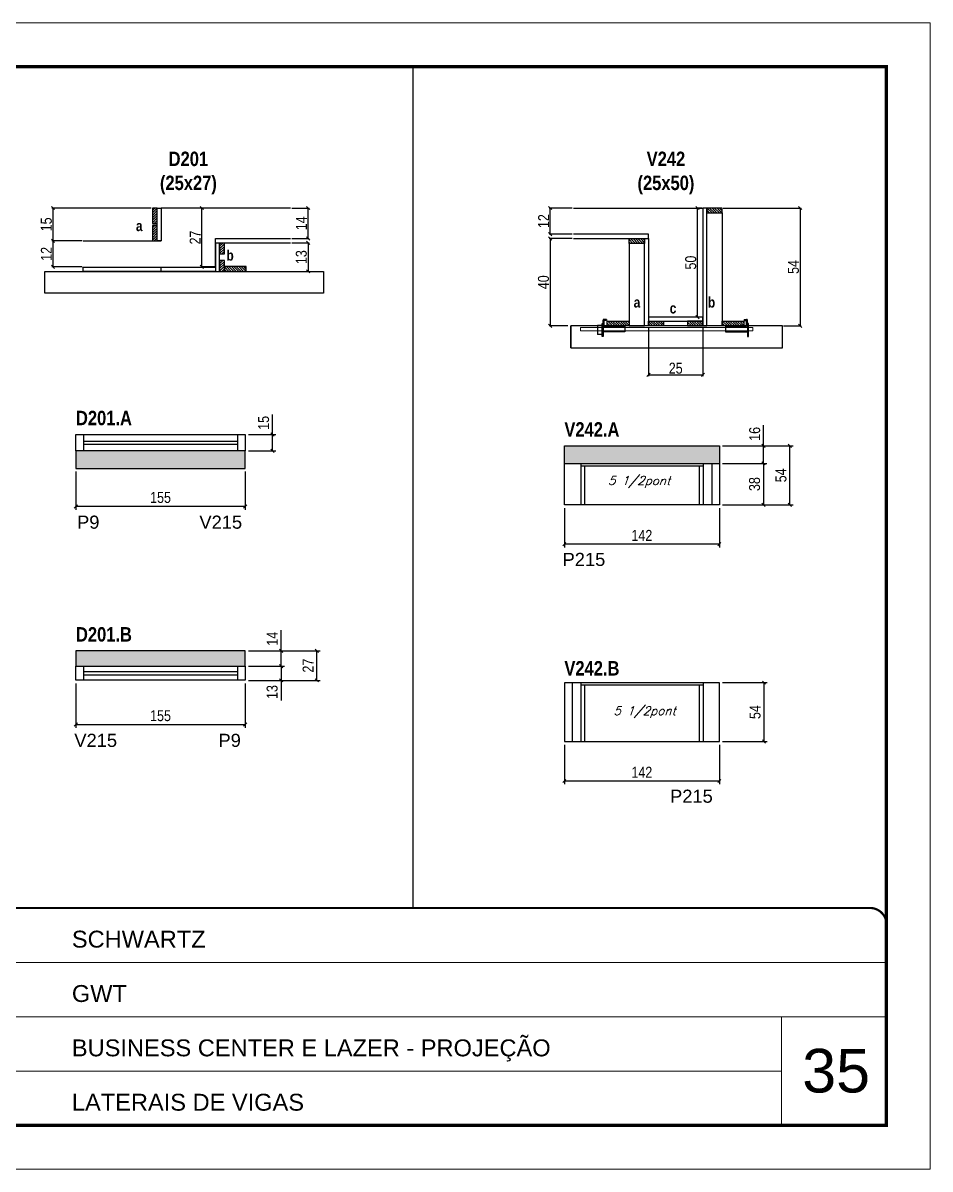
# Model space of a CAD drawing. Extents: x 2603 to 22413, y 1253 to 30260.
# Drawn here: x 6427 to 7258, y 19631 to 20681 of the extents above; entities that cross this region are included whole.
import ezdxf

# ---------------------------------------------------------------- set-up
doc = ezdxf.new("R2010")
doc.units = 0
doc.linetypes.add('CONTINUO', pattern=[0])
doc.linetypes.add('DASHED', pattern=[0.75, 0.5, -0.25])
for name, color, linetype in [('5', 5, 'Continuous'), ('barrote', 251, 'Continuous'), ('COTA', 241, 'Continuous'), ('detalhes', 4, 'Continuous'), ('NOMENCLATURA', 7, 'Continuous'), ('Painéis', 200, 'Continuous'), ('presilha', 1, 'Continuous'), ('SARR_2.2x10', 60, 'Continuous'), ('SARR_2.2x7', 40, 'Continuous'), ('SARR_3.5x7', 81, 'Continuous'), ('SARR_EDITAR', 141, 'Continuous'), ('texto', 7, 'Continuous')]:
    doc.layers.add(name, color=color, linetype=linetype)
for name, color, linetype, lineweight in [('CARIMBO', 255, 'Continuous', 9), ('CONCRETO', 251, 'Continuous', 25), ('Folhas', 255, 'Continuous', 9), ('SARRAFO DE PRESSAO', 251, 'DASHED', 9), ('SCO-___-LAJ', 2, 'Continuous', 0)]:
    doc.layers.add(name, color=color, linetype=linetype, lineweight=lineweight)
doc.styles.add('ARIAL', font='arial.ttf')
doc.styles.add('COTA TECNICA', font='techl___.ttf', dxfattribs={"height": 10})
doc.styles.add('COTA TECNICA 2X', font='techl___.ttf', dxfattribs={"height": 10})
doc.styles.add('Romans', font='romans.shx')
doc.styles.get("Standard").update_dxf_attribs({"font": 'arial.ttf'})
doc.styles.add('TECNICA', font='techb___.ttf', dxfattribs={"height": 10})
doc.dimstyles.new('PAINEL', dxfattribs={"dimtxt": 10, "dimasz": 3, "dimexe": 3, "dimexo": 3, "dimgap": 3, "dimtad": 1, "dimdec": 1, "dimzin": 12, "dimdsep": 46, "dimtxsty": 'COTA TECNICA', "dimblk1": 'OBLIQUE', "dimblk2": 'OBLIQUE', "dimsah": 1, "dimcen": 0.9, "dimclrd": 4, "dimclre": 4, "dimclrt": 240, "dimadec": 1, "dimazin": 3, "dimtfac": 1, "dimtdec": 1, "dimtmove": 0, "dimatfit": 3, "dimfxl": 1, "dimtolj": 1, "dimtzin": 12, "dimarcsym": 0})
doc.dimstyles.new('SECAO', dxfattribs={"dimscale": 0.333333, "dimtxt": 5, "dimasz": 9, "dimexe": 3, "dimexo": 3, "dimgap": 3, "dimtad": 1, "dimdec": 1, "dimlfac": 0.5, "dimzin": 12, "dimdsep": 46, "dimtxsty": 'COTA TECNICA 2X', "dimblk1": 'OBLIQUE', "dimblk2": 'OBLIQUE', "dimsah": 1, "dimcen": 0.9, "dimclrd": 4, "dimclre": 4, "dimclrt": 240, "dimadec": 1, "dimazin": 3, "dimtfac": 1, "dimtdec": 1, "dimtmove": 0, "dimatfit": 3, "dimfxl": 1, "dimtolj": 1, "dimtzin": 12, "dimarcsym": 0})

# ---------------------------------------------------------------- blocks, each defined once
blk = doc.blocks.new('9999999999')
at = {"color": 30, "linetype": 'CONTINUO'}
for p, q in [((98564.6, 34379.6), (99584, 34379.6)), ((98564.6, 34329.8), (99488, 34329.8)), ((99584, 34329.8), (99488, 34329.8)), ((99488, 34329.8), (99488, 34230.2)), ((98564.6, 34280), (99488, 34280))]:
    blk.add_line(p, q, dxfattribs=at)
at = {"color": 30, "linetype": 'CONTINUO', "const_width": 2}
blk.add_lwpolyline([(99584, 34230.2), (99584, 34414.4, 0.414214), (99569, 34429.4), (98229, 34429.4, 0.414214), (98214, 34414.4), (98214, 34245.2, 0.414214), (98229, 34230.2), (99584, 34230.2)], format="xyb", dxfattribs=at)
at = {"layer": 'Folhas'}
blk.add_lwpolyline([(98139, 34190.2), (99624, 34190.2), (99624, 35240.2), (98139, 35240.2)], close=True, dxfattribs=at)
at = {"layer": 'Folhas', "color": 30, "const_width": 3}
blk.add_lwpolyline([(98214, 34230.2), (99584, 34230.2), (99584, 35200.2), (98214, 35200.2)], close=True, dxfattribs=at)
at = {"color": 7, "linetype": 'Continuous', "ltscale": 5, "style": 'ARIAL'}
for s, height, p in [('SCHWARTZ', 15.48, (98837.7, 34393.1)), ('GWT', 15.48, (98837.7, 34343.3)), ('BUSINESS CENTER E LAZER - PROJEÇÃO', 15.483, (98837.7, 34293.5)), ('LATERAIS DE VIGAS', 15.483, (98837.7, 34243.7))]:
    blk.add_text(s, height=height, dxfattribs=at).set_placement(p)
blk = doc.blocks.new('_Oblique')
at = {"color": 0, "linetype": 'ByBlock', "lineweight": -2}
blk.add_line((-0.5, -0.5), (0.5, 0.5), dxfattribs=at)
blk = doc.blocks.new('*D2368')
at = {"layer": 'COTA', "color": 4, "lineweight": -2, "transparency": 16777216}
for p, q in [((6481.1, 20481), (6453.4, 20481)), ((6454.4, 20457), (6454.4, 20481)), ((6481.1, 20457), (6453.4, 20457))]:
    blk.add_line(p, q, dxfattribs=at)
at = {"layer": 'Defpoints', "color": 0, "transparency": 16777216}
for p in [(6454.4, 20481), (6482.1, 20481), (6482.1, 20457)]:
    blk.add_point(p, dxfattribs=at)
at = {"layer": 'COTA', "color": 4, "lineweight": -2, "transparency": 16777216, "xscale": 3, "yscale": 3, "zscale": 3}
for p, rotation in [((6454.4, 20481), 90), ((6454.4, 20457), 270)]:
    blk.add_blockref('_Oblique', p, dxfattribs=dict(at, rotation=rotation))
at = {"layer": 'COTA', "color": 240, "transparency": 16777216, "insert": (6448.3, 20469), "char_height": 10, "attachment_point": 5, "rotation": 90, "style": 'COTA TECNICA 2X'}
blk.add_mtext('\\A1;12', dxfattribs=at)
blk = doc.blocks.new('*D2369')
at = {"layer": 'COTA', "color": 4, "lineweight": -2, "transparency": 16777216}
for p, q in [((6544.4, 20511), (6453.4, 20511)), ((6454.4, 20481), (6454.4, 20511)), ((6481.1, 20481), (6453.4, 20481))]:
    blk.add_line(p, q, dxfattribs=at)
at = {"layer": 'Defpoints', "color": 0, "transparency": 16777216}
for p in [(6454.4, 20511), (6545.4, 20511), (6482.1, 20481)]:
    blk.add_point(p, dxfattribs=at)
at = {"layer": 'COTA', "color": 4, "lineweight": -2, "transparency": 16777216, "xscale": 3, "yscale": 3, "zscale": 3}
for p, rotation in [((6454.4, 20511), 90), ((6454.4, 20481), 270)]:
    blk.add_blockref('_Oblique', p, dxfattribs=dict(at, rotation=rotation))
at = {"layer": 'COTA', "color": 240, "transparency": 16777216, "insert": (6448.3, 20496), "char_height": 10, "attachment_point": 5, "rotation": 90, "style": 'COTA TECNICA 2X'}
blk.add_mtext('\\A1;15', dxfattribs=at)
blk = doc.blocks.new('*D425')
at = {"layer": 'COTA', "color": 4, "lineweight": -2, "transparency": 16777216}
for p, q in [((6673.1, 20479), (6689.1, 20479)), ((6688.1, 20479), (6688.1, 20453)), ((6673.1, 20453), (6689.1, 20453))]:
    blk.add_line(p, q, dxfattribs=at)
at = {"layer": 'Defpoints', "color": 0, "transparency": 16777216}
for p in [(6672.1, 20479), (6672.1, 20453), (6688.1, 20453)]:
    blk.add_point(p, dxfattribs=at)
at = {"layer": 'COTA', "color": 4, "lineweight": -2, "transparency": 16777216, "xscale": 3, "yscale": 3, "zscale": 3}
for p, rotation in [((6688.1, 20479), 90), ((6688.1, 20453), 270)]:
    blk.add_blockref('_Oblique', p, dxfattribs=dict(at, rotation=rotation))
at = {"layer": 'COTA', "color": 240, "transparency": 16777216, "insert": (6681.9, 20466), "char_height": 10, "attachment_point": 5, "rotation": 90, "style": 'COTA TECNICA 2X'}
blk.add_mtext('\\A1;13', dxfattribs=at)
blk = doc.blocks.new('*D2370')
at = {"layer": 'COTA', "color": 4, "lineweight": -2, "transparency": 16777216}
for p, q in [((6673.1, 20511), (6689.1, 20511)), ((6688.1, 20483), (6688.1, 20511)), ((6673.1, 20483), (6689.1, 20483))]:
    blk.add_line(p, q, dxfattribs=at)
at = {"layer": 'Defpoints', "color": 0, "transparency": 16777216}
for p in [(6672.1, 20511), (6688.1, 20511), (6672.1, 20483)]:
    blk.add_point(p, dxfattribs=at)
at = {"layer": 'COTA', "color": 4, "lineweight": -2, "transparency": 16777216, "xscale": 3, "yscale": 3, "zscale": 3}
for p, rotation in [((6688.1, 20511), 90), ((6688.1, 20483), 270)]:
    blk.add_blockref('_Oblique', p, dxfattribs=dict(at, rotation=rotation))
at = {"layer": 'COTA', "color": 240, "transparency": 16777216, "insert": (6682, 20497), "char_height": 10, "attachment_point": 5, "rotation": 90, "style": 'COTA TECNICA 2X'}
blk.add_mtext('\\A1;14', dxfattribs=at)
blk = doc.blocks.new('*D2371')
at = {"layer": 'COTA', "color": 4, "linetype": 'ByBlock', "lineweight": -2, "transparency": 16777216}
for p, q in [((6475.4, 20075.3), (6475.4, 20034.8)), ((6630.4, 20075.3), (6630.4, 20034.8)), ((6475.4, 20037.8), (6630.4, 20037.8))]:
    blk.add_line(p, q, dxfattribs=at)
at = {"layer": 'Defpoints', "color": 0, "linetype": 'ByBlock', "transparency": 16777216}
for p in [(6475.4, 20078.3), (6630.4, 20078.3), (6630.4, 20037.8)]:
    blk.add_point(p, dxfattribs=at)
at = {"layer": 'COTA', "color": 4, "linetype": 'ByBlock', "lineweight": -2, "transparency": 16777216, "xscale": 3, "yscale": 3, "zscale": 3, "rotation": 180}
blk.add_blockref('_Oblique', (6475.4, 20037.8), dxfattribs=at)
at = {"layer": 'COTA', "color": 4, "linetype": 'ByBlock', "lineweight": -2, "transparency": 16777216, "xscale": 3, "yscale": 3, "zscale": 3}
blk.add_blockref('_Oblique', (6630.4, 20037.8), dxfattribs=at)
at = {"layer": 'COTA', "color": 240, "linetype": 'ByBlock', "transparency": 16777216, "insert": (6552.9, 20045.9), "char_height": 10, "attachment_point": 5, "style": 'COTA TECNICA'}
blk.add_mtext('\\A1;155', dxfattribs=at)
blk = doc.blocks.new('*D2372')
at = {"layer": 'COTA', "color": 4, "linetype": 'ByBlock', "lineweight": -2, "transparency": 16777216}
for p, q in [((6633.4, 20091.3), (6666.4, 20091.3)), ((6663.4, 20091.3), (6663.4, 20078.3)), ((6633.4, 20078.3), (6666.4, 20078.3)), ((6663.4, 20078.3), (6663.4, 20059.8))]:
    blk.add_line(p, q, dxfattribs=at)
at = {"layer": 'Defpoints', "color": 0, "linetype": 'ByBlock', "transparency": 16777216}
for p in [(6630.4, 20091.3), (6630.4, 20078.3), (6663.4, 20078.3)]:
    blk.add_point(p, dxfattribs=at)
at = {"layer": 'COTA', "color": 4, "linetype": 'ByBlock', "lineweight": -2, "transparency": 16777216, "xscale": 3, "yscale": 3, "zscale": 3}
for p, rotation in [((6663.4, 20091.3), 90), ((6663.4, 20078.3), 270)]:
    blk.add_blockref('_Oblique', p, dxfattribs=dict(at, rotation=rotation))
at = {"layer": 'COTA', "color": 240, "linetype": 'ByBlock', "transparency": 16777216, "insert": (6655.2, 20067.6), "char_height": 10, "attachment_point": 5, "rotation": 90, "style": 'COTA TECNICA'}
blk.add_mtext('\\A1;13', dxfattribs=at)
blk = doc.blocks.new('*D2373')
at = {"layer": 'COTA', "color": 4, "linetype": 'ByBlock', "lineweight": -2, "transparency": 16777216}
for p, q in [((6663.4, 20105.3), (6663.4, 20124.4)), ((6633.4, 20105.3), (6666.4, 20105.3)), ((6663.4, 20091.3), (6663.4, 20105.3)), ((6633.4, 20091.3), (6666.4, 20091.3))]:
    blk.add_line(p, q, dxfattribs=at)
at = {"layer": 'Defpoints', "color": 0, "linetype": 'ByBlock', "transparency": 16777216}
for p in [(6630.4, 20105.3), (6663.4, 20105.3), (6630.4, 20091.3)]:
    blk.add_point(p, dxfattribs=at)
at = {"layer": 'COTA', "color": 4, "linetype": 'ByBlock', "lineweight": -2, "transparency": 16777216, "xscale": 3, "yscale": 3, "zscale": 3}
for p, rotation in [((6663.4, 20105.3), 90), ((6663.4, 20091.3), 270)]:
    blk.add_blockref('_Oblique', p, dxfattribs=dict(at, rotation=rotation))
at = {"layer": 'COTA', "color": 240, "linetype": 'ByBlock', "transparency": 16777216, "insert": (6655.3, 20116.4), "char_height": 10, "attachment_point": 5, "rotation": 90, "style": 'COTA TECNICA'}
blk.add_mtext('\\A1;14', dxfattribs=at)
blk = doc.blocks.new('*D2374')
at = {"layer": 'COTA', "color": 4, "linetype": 'ByBlock', "lineweight": -2, "transparency": 16777216}
for p, q in [((6633.4, 20105.3), (6699.2, 20105.3)), ((6696.2, 20078.3), (6696.2, 20105.3)), ((6633.4, 20078.3), (6699.2, 20078.3))]:
    blk.add_line(p, q, dxfattribs=at)
at = {"layer": 'Defpoints', "color": 0, "linetype": 'ByBlock', "transparency": 16777216}
for p in [(6630.4, 20105.3), (6696.2, 20105.3), (6630.4, 20078.3)]:
    blk.add_point(p, dxfattribs=at)
at = {"layer": 'COTA', "color": 4, "linetype": 'ByBlock', "lineweight": -2, "transparency": 16777216, "xscale": 3, "yscale": 3, "zscale": 3}
for p, rotation in [((6696.2, 20105.3), 90), ((6696.2, 20078.3), 270)]:
    blk.add_blockref('_Oblique', p, dxfattribs=dict(at, rotation=rotation))
at = {"layer": 'COTA', "color": 240, "linetype": 'ByBlock', "transparency": 16777216, "insert": (6688.1, 20091.8), "char_height": 10, "attachment_point": 5, "rotation": 90, "style": 'COTA TECNICA'}
blk.add_mtext('\\A1;27', dxfattribs=at)
blk = doc.blocks.new('*D2281')
at = {"layer": 'COTA', "color": 4, "lineweight": -2, "transparency": 16777216}
for p, q in [((6602.4, 20511), (6589.7, 20511)), ((6590.7, 20457), (6590.7, 20511)), ((6602.4, 20457), (6589.7, 20457))]:
    blk.add_line(p, q, dxfattribs=at)
at = {"layer": 'Defpoints', "color": 0, "transparency": 16777216}
for p in [(6590.7, 20511), (6603.4, 20511), (6603.4, 20457)]:
    blk.add_point(p, dxfattribs=at)
at = {"layer": 'COTA', "color": 4, "lineweight": -2, "transparency": 16777216, "xscale": 3, "yscale": 3, "zscale": 3}
for p, rotation in [((6590.7, 20511), 90), ((6590.7, 20457), 270)]:
    blk.add_blockref('_Oblique', p, dxfattribs=dict(at, rotation=rotation))
at = {"layer": 'COTA', "color": 240, "transparency": 16777216, "insert": (6584.6, 20484), "char_height": 10, "attachment_point": 5, "rotation": 90, "style": 'COTA TECNICA 2X'}
blk.add_mtext('\\A1;27', dxfattribs=at)
blk = doc.blocks.new('*D2282')
at = {"layer": 'COTA', "color": 4, "linetype": 'ByBlock', "lineweight": -2, "transparency": 16777216}
for p, q in [((6475.4, 20269.5), (6475.4, 20234.6)), ((6630.4, 20269.5), (6630.4, 20234.6)), ((6630.4, 20237.6), (6475.4, 20237.6))]:
    blk.add_line(p, q, dxfattribs=at)
at = {"layer": 'Defpoints', "color": 0, "linetype": 'ByBlock', "transparency": 16777216}
for p in [(6475.4, 20272.5), (6630.4, 20272.5), (6475.4, 20237.6)]:
    blk.add_point(p, dxfattribs=at)
at = {"layer": 'COTA', "color": 4, "linetype": 'ByBlock', "lineweight": -2, "transparency": 16777216, "xscale": 3, "yscale": 3, "zscale": 3, "rotation": 180}
blk.add_blockref('_Oblique', (6475.4, 20237.6), dxfattribs=at)
at = {"layer": 'COTA', "color": 4, "linetype": 'ByBlock', "lineweight": -2, "transparency": 16777216, "xscale": 3, "yscale": 3, "zscale": 3}
blk.add_blockref('_Oblique', (6630.4, 20237.6), dxfattribs=at)
at = {"layer": 'COTA', "color": 240, "linetype": 'ByBlock', "transparency": 16777216, "insert": (6552.9, 20245.8), "char_height": 10, "attachment_point": 5, "style": 'COTA TECNICA'}
blk.add_mtext('\\A1;155', dxfattribs=at)
blk = doc.blocks.new('*D1668')
at = {"layer": 'COTA', "color": 4, "linetype": 'ByBlock', "lineweight": -2, "transparency": 16777216}
for p, q in [((6922.9, 20236.1), (6922.9, 20200)), ((7064.9, 20236.1), (7064.9, 20200)), ((7064.9, 20203), (6922.9, 20203))]:
    blk.add_line(p, q, dxfattribs=at)
at = {"layer": 'Defpoints', "color": 0, "linetype": 'ByBlock', "transparency": 16777216}
for p in [(6922.9, 20239.1), (7064.9, 20239.1), (6922.9, 20203)]:
    blk.add_point(p, dxfattribs=at)
at = {"layer": 'COTA', "color": 4, "linetype": 'ByBlock', "lineweight": -2, "transparency": 16777216, "xscale": 3, "yscale": 3, "zscale": 3, "rotation": 180}
blk.add_blockref('_Oblique', (6922.9, 20203), dxfattribs=at)
at = {"layer": 'COTA', "color": 4, "linetype": 'ByBlock', "lineweight": -2, "transparency": 16777216, "xscale": 3, "yscale": 3, "zscale": 3}
blk.add_blockref('_Oblique', (7064.9, 20203), dxfattribs=at)
at = {"layer": 'COTA', "color": 240, "linetype": 'ByBlock', "transparency": 16777216, "insert": (6993.9, 20211.1), "char_height": 10, "attachment_point": 5, "style": 'COTA TECNICA'}
blk.add_mtext('\\A1;142', dxfattribs=at)
blk = doc.blocks.new('*D1669')
at = {"layer": 'COTA', "color": 4, "linetype": 'ByBlock', "lineweight": -2, "transparency": 16777216}
for p, q in [((7067.9, 20277.1), (7108.4, 20277.1)), ((7105.4, 20277.1), (7105.4, 20239.1)), ((7067.9, 20239.1), (7108.4, 20239.1))]:
    blk.add_line(p, q, dxfattribs=at)
at = {"layer": 'Defpoints', "color": 0, "linetype": 'ByBlock', "transparency": 16777216}
for p in [(7064.9, 20277.1), (7064.9, 20239.1), (7105.4, 20239.1)]:
    blk.add_point(p, dxfattribs=at)
at = {"layer": 'COTA', "color": 4, "linetype": 'ByBlock', "lineweight": -2, "transparency": 16777216, "xscale": 3, "yscale": 3, "zscale": 3}
for p, rotation in [((7105.4, 20277.1), 90), ((7105.4, 20239.1), 270)]:
    blk.add_blockref('_Oblique', p, dxfattribs=dict(at, rotation=rotation))
at = {"layer": 'COTA', "color": 240, "linetype": 'ByBlock', "transparency": 16777216, "insert": (7097.2, 20258.1), "char_height": 10, "attachment_point": 5, "rotation": 90, "style": 'COTA TECNICA'}
blk.add_mtext('\\A1;38', dxfattribs=at)
blk = doc.blocks.new('*D1670')
at = {"layer": 'COTA', "color": 4, "linetype": 'ByBlock', "lineweight": -2, "transparency": 16777216}
for p, q in [((7105.4, 20293.1), (7105.4, 20312.1)), ((7067.9, 20293.1), (7108.4, 20293.1)), ((7105.4, 20277.1), (7105.4, 20293.1)), ((7067.9, 20277.1), (7108.4, 20277.1))]:
    blk.add_line(p, q, dxfattribs=at)
at = {"layer": 'Defpoints', "color": 0, "linetype": 'ByBlock', "transparency": 16777216}
for p in [(7064.9, 20293.1), (7105.4, 20293.1), (7064.9, 20277.1)]:
    blk.add_point(p, dxfattribs=at)
at = {"layer": 'COTA', "color": 4, "linetype": 'ByBlock', "lineweight": -2, "transparency": 16777216, "xscale": 3, "yscale": 3, "zscale": 3}
for p, rotation in [((7105.4, 20293.1), 90), ((7105.4, 20277.1), 270)]:
    blk.add_blockref('_Oblique', p, dxfattribs=dict(at, rotation=rotation))
at = {"layer": 'COTA', "color": 240, "linetype": 'ByBlock', "transparency": 16777216, "insert": (7097.3, 20304.1), "char_height": 10, "attachment_point": 5, "rotation": 90, "style": 'COTA TECNICA'}
blk.add_mtext('\\A1;16', dxfattribs=at)
blk = doc.blocks.new('*D1671')
at = {"layer": 'COTA', "color": 4, "linetype": 'ByBlock', "lineweight": -2, "transparency": 16777216}
for p, q in [((7067.9, 20293.1), (7132.5, 20293.1)), ((7129.5, 20239.1), (7129.5, 20293.1)), ((7067.9, 20239.1), (7132.5, 20239.1))]:
    blk.add_line(p, q, dxfattribs=at)
at = {"layer": 'Defpoints', "color": 0, "linetype": 'ByBlock', "transparency": 16777216}
for p in [(7064.9, 20293.1), (7129.5, 20293.1), (7064.9, 20239.1)]:
    blk.add_point(p, dxfattribs=at)
at = {"layer": 'COTA', "color": 4, "linetype": 'ByBlock', "lineweight": -2, "transparency": 16777216, "xscale": 3, "yscale": 3, "zscale": 3}
for p, rotation in [((7129.5, 20293.1), 90), ((7129.5, 20239.1), 270)]:
    blk.add_blockref('_Oblique', p, dxfattribs=dict(at, rotation=rotation))
at = {"layer": 'COTA', "color": 240, "linetype": 'ByBlock', "transparency": 16777216, "insert": (7121.4, 20266.1), "char_height": 10, "attachment_point": 5, "rotation": 90, "style": 'COTA TECNICA'}
blk.add_mtext('\\A1;54', dxfattribs=at)
blk = doc.blocks.new('*D1672')
at = {"layer": 'COTA', "color": 4, "linetype": 'ByBlock', "lineweight": -2, "transparency": 16777216}
for p, q in [((6922.9, 20019.2), (6922.9, 19983.1)), ((7064.9, 20019.2), (7064.9, 19983.1)), ((6922.9, 19986.1), (7064.9, 19986.1))]:
    blk.add_line(p, q, dxfattribs=at)
at = {"layer": 'Defpoints', "color": 0, "linetype": 'ByBlock', "transparency": 16777216}
for p in [(6922.9, 20022.2), (7064.9, 20022.2), (7064.9, 19986.1)]:
    blk.add_point(p, dxfattribs=at)
at = {"layer": 'COTA', "color": 4, "linetype": 'ByBlock', "lineweight": -2, "transparency": 16777216, "xscale": 3, "yscale": 3, "zscale": 3, "rotation": 180}
blk.add_blockref('_Oblique', (6922.9, 19986.1), dxfattribs=at)
at = {"layer": 'COTA', "color": 4, "linetype": 'ByBlock', "lineweight": -2, "transparency": 16777216, "xscale": 3, "yscale": 3, "zscale": 3}
blk.add_blockref('_Oblique', (7064.9, 19986.1), dxfattribs=at)
at = {"layer": 'COTA', "color": 240, "linetype": 'ByBlock', "transparency": 16777216, "insert": (6993.9, 19994.1), "char_height": 10, "attachment_point": 5, "style": 'COTA TECNICA'}
blk.add_mtext('\\A1;142', dxfattribs=at)
blk = doc.blocks.new('*D1673')
at = {"layer": 'COTA', "color": 4, "linetype": 'ByBlock', "lineweight": -2, "transparency": 16777216}
for p, q in [((7067.9, 20076.2), (7108.8, 20076.2)), ((7105.8, 20076.2), (7105.8, 20022.2)), ((7067.9, 20022.2), (7108.8, 20022.2))]:
    blk.add_line(p, q, dxfattribs=at)
at = {"layer": 'Defpoints', "color": 0, "linetype": 'ByBlock', "transparency": 16777216}
for p in [(7064.9, 20076.2), (7064.9, 20022.2), (7105.8, 20022.2)]:
    blk.add_point(p, dxfattribs=at)
at = {"layer": 'COTA', "color": 4, "linetype": 'ByBlock', "lineweight": -2, "transparency": 16777216, "xscale": 3, "yscale": 3, "zscale": 3}
for p, rotation in [((7105.8, 20076.2), 90), ((7105.8, 20022.2), 270)]:
    blk.add_blockref('_Oblique', p, dxfattribs=dict(at, rotation=rotation))
at = {"layer": 'COTA', "color": 240, "linetype": 'ByBlock', "transparency": 16777216, "insert": (7097.7, 20049.2), "char_height": 10, "attachment_point": 5, "rotation": 90, "style": 'COTA TECNICA'}
blk.add_mtext('\\A1;54', dxfattribs=at)
blk = doc.blocks.new('*D1576')
at = {"layer": 'COTA', "color": 4, "linetype": 'ByBlock', "lineweight": -2, "transparency": 16777216}
for p, q in [((6655.5, 20303.5), (6655.5, 20321.9)), ((6633.4, 20303.5), (6658.5, 20303.5)), ((6655.5, 20288.5), (6655.5, 20303.5)), ((6633.4, 20288.5), (6658.5, 20288.5))]:
    blk.add_line(p, q, dxfattribs=at)
at = {"layer": 'Defpoints', "color": 0, "linetype": 'ByBlock', "transparency": 16777216}
for p in [(6630.4, 20303.5), (6655.5, 20303.5), (6630.4, 20288.5)]:
    blk.add_point(p, dxfattribs=at)
at = {"layer": 'COTA', "color": 4, "linetype": 'ByBlock', "lineweight": -2, "transparency": 16777216, "xscale": 3, "yscale": 3, "zscale": 3}
for p, rotation in [((6655.5, 20303.5), 90), ((6655.5, 20288.5), 270)]:
    blk.add_blockref('_Oblique', p, dxfattribs=dict(at, rotation=rotation))
at = {"layer": 'COTA', "color": 240, "linetype": 'ByBlock', "transparency": 16777216, "insert": (6647.4, 20314.2), "char_height": 10, "attachment_point": 5, "rotation": 90, "style": 'COTA TECNICA'}
blk.add_mtext('\\A1;15', dxfattribs=at)
blk = doc.blocks.new('PRESILHA METÁLICA 1')
at = {"layer": 'presilha'}
for p, q in [((7.5, 10.6), (7.5, 19.9)), ((12, 21), (8.6, 21)), ((9, 11.6), (9, 18.9)), ((12, 19.5), (9.6, 19.5)), ((12, 21), (12, 19.5)), ((0, 13), (6, 13)), ((0, 13), (0, 0)), ((6, 0), (0, 0)), ((6, 15.5), (7.5, 15.5)), ((6, -2.5), (6, 15.5)), ((6, 13), (6, 0)), ((7.5, 15.5), (7.5, -2.5)), ((37.5, 4.1), (7.5, 4.1)), ((37.5, 11), (9.6, 11)), ((37.5, 11), (37.5, 4.1)), ((7.5, -2.5), (6, -2.5))]:
    blk.add_line(p, q, dxfattribs=at)
for centre, radius, start, end in [((8.6, 19.9), 1.14, 90, 180), ((9.6, 18.9), 0.57, 90, 180), ((9.6, 11.6), 0.57, 180, 270)]:
    blk.add_arc(centre, radius, start, end, dxfattribs=at)
blk = doc.blocks.new('PRESILHA METÁLICA 2')
at = {"layer": 'presilha'}
for p, q in [((-5.2, 23.5), (-5.2, 22)), ((-5.2, 23.5), (-1.9, 23.5)), ((-5.2, 22), (-2.8, 22)), ((-2.2, 14.1), (-2.2, 21.4)), ((0.8, 18), (-0.8, 18)), ((-0.8, 18), (-0.8, 0)), ((-0.8, 14.6), (-0.8, 22.4)), ((0.8, 0), (0.8, 18)), ((-30.8, 13.5), (-30.8, 6.6)), ((-30.8, 13.5), (-2.8, 13.5)), ((-30.8, 6.6), (-0.8, 6.6)), ((-0.8, 0), (0.8, 0))]:
    blk.add_line(p, q, dxfattribs=at)
for centre, radius, start, end in [((-2.8, 21.4), 0.57, 0, 90), ((-1.9, 22.4), 1.14, 0, 90), ((-2.8, 14.1), 0.57, 270, 0)]:
    blk.add_arc(centre, radius, start, end, dxfattribs=at)
blk = doc.blocks.new('*D298')
at = {"layer": 'COTA', "color": 4, "lineweight": -2, "transparency": 16777216}
for p, q in [((7068.5, 20511), (7139.9, 20511)), ((7138.9, 20511), (7138.9, 20403)), ((7123.7, 20403), (7139.9, 20403))]:
    blk.add_line(p, q, dxfattribs=at)
at = {"layer": 'Defpoints', "color": 0, "transparency": 16777216}
for p in [(7067.5, 20511), (7122.7, 20403), (7138.9, 20403)]:
    blk.add_point(p, dxfattribs=at)
at = {"layer": 'COTA', "color": 4, "lineweight": -2, "transparency": 16777216, "xscale": 3, "yscale": 3, "zscale": 3}
for p, rotation in [((7138.9, 20511), 90), ((7138.9, 20403), 270)]:
    blk.add_blockref('_Oblique', p, dxfattribs=dict(at, rotation=rotation))
at = {"layer": 'COTA', "color": 240, "transparency": 16777216, "insert": (7132.8, 20457), "char_height": 10, "attachment_point": 5, "rotation": 90, "style": 'COTA TECNICA 2X'}
blk.add_mtext('\\A1;54', dxfattribs=at)
blk = doc.blocks.new('*D299')
at = {"layer": 'COTA', "color": 4, "lineweight": -2, "transparency": 16777216}
for p, q in [((6930.2, 20483), (6909, 20483)), ((6910, 20483), (6910, 20403)), ((6926.1, 20403), (6909, 20403))]:
    blk.add_line(p, q, dxfattribs=at)
at = {"layer": 'Defpoints', "color": 0, "transparency": 16777216}
for p in [(6931.2, 20483), (6910, 20403), (6927.1, 20403)]:
    blk.add_point(p, dxfattribs=at)
at = {"layer": 'COTA', "color": 4, "lineweight": -2, "transparency": 16777216, "xscale": 3, "yscale": 3, "zscale": 3}
for p, rotation in [((6910, 20483), 90), ((6910, 20403), 270)]:
    blk.add_blockref('_Oblique', p, dxfattribs=dict(at, rotation=rotation))
at = {"layer": 'COTA', "color": 240, "transparency": 16777216, "insert": (6903.8, 20443), "char_height": 10, "attachment_point": 5, "rotation": 90, "style": 'COTA TECNICA 2X'}
blk.add_mtext('\\A1;40', dxfattribs=at)
blk = doc.blocks.new('*D1577')
at = {"layer": 'COTA', "color": 4, "lineweight": -2, "transparency": 16777216}
for p, q in [((7048.9, 20511), (7043.8, 20511)), ((7044.8, 20411), (7044.8, 20511)), ((7048.9, 20411), (7043.8, 20411))]:
    blk.add_line(p, q, dxfattribs=at)
at = {"layer": 'Defpoints', "color": 0, "transparency": 16777216}
for p in [(7044.8, 20511), (7049.9, 20511), (7049.9, 20411)]:
    blk.add_point(p, dxfattribs=at)
at = {"layer": 'COTA', "color": 4, "lineweight": -2, "transparency": 16777216, "xscale": 3, "yscale": 3, "zscale": 3}
for p, rotation in [((7044.8, 20511), 90), ((7044.8, 20411), 270)]:
    blk.add_blockref('_Oblique', p, dxfattribs=dict(at, rotation=rotation))
at = {"layer": 'COTA', "color": 240, "transparency": 16777216, "insert": (7038.7, 20461), "char_height": 10, "attachment_point": 5, "rotation": 90, "style": 'COTA TECNICA 2X'}
blk.add_mtext('\\A1;50', dxfattribs=at)
blk = doc.blocks.new('*D1578')
at = {"layer": 'COTA', "color": 4, "lineweight": -2, "transparency": 16777216}
for p, q in [((6930.2, 20511), (6909, 20511)), ((6910, 20487), (6910, 20511)), ((6930.2, 20487), (6909, 20487))]:
    blk.add_line(p, q, dxfattribs=at)
at = {"layer": 'Defpoints', "color": 0, "transparency": 16777216}
for p in [(6910, 20511), (6931.2, 20511), (6931.2, 20487)]:
    blk.add_point(p, dxfattribs=at)
at = {"layer": 'COTA', "color": 4, "lineweight": -2, "transparency": 16777216, "xscale": 3, "yscale": 3, "zscale": 3}
for p, rotation in [((6910, 20511), 90), ((6910, 20487), 270)]:
    blk.add_blockref('_Oblique', p, dxfattribs=dict(at, rotation=rotation))
at = {"layer": 'COTA', "color": 240, "transparency": 16777216, "insert": (6903.9, 20499), "char_height": 10, "attachment_point": 5, "rotation": 90, "style": 'COTA TECNICA 2X'}
blk.add_mtext('\\A1;12', dxfattribs=at)
blk = doc.blocks.new('*D1579')
at = {"layer": 'COTA', "color": 4, "lineweight": -2, "transparency": 16777216}
for p, q in [((6999.9, 20402), (6999.9, 20357.1)), ((7049.9, 20402), (7049.9, 20357.1)), ((6999.9, 20358.1), (7049.9, 20358.1))]:
    blk.add_line(p, q, dxfattribs=at)
at = {"layer": 'Defpoints', "color": 0, "transparency": 16777216}
for p in [(6999.9, 20403), (7049.9, 20403), (7049.9, 20358.1)]:
    blk.add_point(p, dxfattribs=at)
at = {"layer": 'COTA', "color": 4, "lineweight": -2, "transparency": 16777216, "xscale": 3, "yscale": 3, "zscale": 3, "rotation": 180}
blk.add_blockref('_Oblique', (6999.9, 20358.1), dxfattribs=at)
at = {"layer": 'COTA', "color": 4, "lineweight": -2, "transparency": 16777216, "xscale": 3, "yscale": 3, "zscale": 3}
blk.add_blockref('_Oblique', (7049.9, 20358.1), dxfattribs=at)
at = {"layer": 'COTA', "color": 240, "transparency": 16777216, "insert": (7024.9, 20364.2), "char_height": 10, "attachment_point": 5, "style": 'COTA TECNICA 2X'}
blk.add_mtext('\\A1;25', dxfattribs=at)

msp = doc.modelspace()

# ---------------------------------------------------------------- hatches: boundary and pattern name
at = {"layer": 'COTA', "linetype": 'ByBlock'}
h = msp.add_hatch(dxfattribs=at)
h.set_pattern_fill('AR-CONC', color=256, scale=0.03)
h.set_pattern_definition([(50, (-125042.222, -8586.637), (5.46554007, -0.47817257), [0.5715, -6.2865]), (355, (-125042.222, -8586.637), (-1.05730264, 5.73170536), [0.4572, -5.02921753]), (100.4514447, (-125041.7664, -8586.677), (4.40823741, 5.25353256), [0.48570026, -5.34270734]), (46.1842, (-125042.222, -8585.113), (8.13237123, -1.26126984), [0.85725, -9.42975]), (96.6355576, (-125041.544, -8585.218), (7.122124, 7.42278374), [0.7285507, -8.01406824]), (351.184151, (-125042.222, -8585.113), (7.122124, 7.42278374), [0.685799, -7.54379196]), (21, (-125041.46, -8585.494), (4.54843174, -3.06795595), [0.5715, -6.2865]), (326, (-125041.46, -8585.494), (1.85406085, 5.52563898), [0.4572, -5.0292]), (71.451445, (-125041.081, -8585.75), (6.40249258, 2.45768307), [0.48570026, -5.34269813]), (37.5, (-125042.2218, -8586.6371), (0.092658098, 2.536651166), [0, -4.96824, 0, -5.1054, 0, -5.04825]), (7.5, (-125042.2218, -8586.637), (2.004589875, 3.005417245), [0, -2.91084, 0, -4.85394, 0, -1.92405]), (327.5, (-125043.921, -8586.6371), (4.067717855, -0.17186232), [0, -1.905, 0, -5.9436, 0, -7.8867]), (317.5, (-125044.683, -8586.637), (4.44387544, 0.76279473), [0, -2.4765, 0, -3.94716, 0, -5.6007])])
h.paths.add_polyline_path([(6630.45, 20272.53), (6630.45, 20288.53), (6475.45, 20288.53), (6475.45, 20272.53)])
h = msp.add_hatch(dxfattribs=at)
h.set_pattern_fill('AR-CONC', color=256, scale=0.03)
h.set_pattern_definition([(50, (-126402.9365, -5371.0305), (5.46554007, -0.47817257), [0.5715, -6.2865]), (355, (-126402.9365, -5371.0305), (-1.05730264, 5.73170536), [0.4572, -5.02921753]), (100.4514447, (-126402.481, -5371.0704), (4.40823741, 5.25353256), [0.48570026, -5.34270734]), (46.1842, (-126402.9365, -5369.5065), (8.13237123, -1.26126984), [0.85725, -9.42975]), (96.6355576, (-126402.259, -5369.612), (7.122124, 7.42278374), [0.7285507, -8.01406824]), (351.184151, (-126402.9365, -5369.5065), (7.122124, 7.42278374), [0.685799, -7.54379196]), (21, (-126402.1745, -5369.8875), (4.54843174, -3.06795595), [0.5715, -6.2865]), (326, (-126402.1745, -5369.8875), (1.85406085, 5.52563898), [0.4572, -5.0292]), (71.451445, (-126401.7955, -5370.143), (6.40249258, 2.45768307), [0.48570026, -5.34269813]), (37.5, (-126402.9365, -5371.0305), (0.092658098, 2.536651166), [0, -4.96824, 0, -5.1054, 0, -5.04825]), (7.5, (-126402.9365, -5371.0305), (2.004589875, 3.005417245), [0, -2.91084, 0, -4.85394, 0, -1.92405]), (327.5, (-126404.6358, -5371.0305), (4.067717855, -0.17186232), [0, -1.905, 0, -5.9436, 0, -7.8867]), (317.5, (-126405.3978, -5371.0305), (4.44387544, 0.76279473), [0, -2.4765, 0, -3.94716, 0, -5.6007])])
h.paths.add_polyline_path([(7064.93, 20277.07), (7064.93, 20293.07), (6922.93, 20293.07), (6922.93, 20277.07)])
h = msp.add_hatch(dxfattribs=at)
h.set_pattern_fill('AR-CONC', color=256, scale=0.03)
h.set_pattern_definition([(50, (-126643.1434, -5557.583), (5.46554007, -0.47817257), [0.5715, -6.2865]), (355, (-126643.1434, -5557.583), (-1.05730264, 5.73170536), [0.4572, -5.02921753]), (100.4514447, (-126642.688, -5557.623), (4.40823741, 5.25353256), [0.48570026, -5.34270734]), (46.1842, (-126643.1434, -5556.059), (8.13237123, -1.26126984), [0.85725, -9.42975]), (96.6355576, (-126642.466, -5556.164), (7.122124, 7.42278374), [0.7285507, -8.01406824]), (351.184151, (-126643.143, -5556.059), (7.122124, 7.42278374), [0.685799, -7.54379196]), (21, (-126642.3814, -5556.44), (4.54843174, -3.06795595), [0.5715, -6.2865]), (326, (-126642.3814, -5556.44), (1.85406085, 5.52563898), [0.4572, -5.0292]), (71.451445, (-126642.0024, -5556.696), (6.40249258, 2.45768307), [0.48570026, -5.34269813]), (37.5, (-126643.1434, -5557.5832), (0.092658098, 2.536651166), [0, -4.96824, 0, -5.1054, 0, -5.04825]), (7.5, (-126643.1434, -5557.5832), (2.004589875, 3.005417245), [0, -2.91084, 0, -4.85394, 0, -1.92405]), (327.5, (-126644.8426, -5557.5832), (4.067717855, -0.17186232), [0, -1.905, 0, -5.9436, 0, -7.8867]), (317.5, (-126645.6046, -5557.5832), (4.44387544, 0.76279473), [0, -2.4765, 0, -3.94716, 0, -5.6007])])
h.paths.add_polyline_path([(6475.45, 20105.32), (6475.45, 20091.32), (6630.45, 20091.32), (6630.45, 20105.32)])
at = {"layer": 'SARR_2.2x10'}
h = msp.add_hatch(dxfattribs=at)
h.set_pattern_fill('ANSI31', color=256, scale=0.5, angle=90)
h.set_pattern_definition([(135, (39718.9688, -103059.2165), (-1.122532015, -1.122532015), [])])
h.paths.add_polyline_path([(6631.43, 20457.35), (6631.43, 20452.95), (6611.43, 20452.95), (6611.43, 20457.35)])
h = msp.add_hatch(dxfattribs=at)
h.set_pattern_fill('ANSI31', color=256, scale=0.5, angle=90)
h.set_pattern_definition([(135, (40155.8088, -103109.2165), (-1.122532015, -1.122532015), [])])
h.paths.add_polyline_path([(6962.27, 20407.35), (6962.27, 20402.95), (6982.27, 20402.95), (6982.27, 20407.35)])
h = msp.add_hatch(dxfattribs=at)
h.set_pattern_fill('ANSI31', color=256, scale=0.5, angle=90)
h.set_pattern_definition([(135, (40261.0088, -103109.2165), (-1.122532015, -1.122532015), [])])
h.paths.add_polyline_path([(7067.47, 20407.35), (7067.47, 20402.95), (7087.47, 20402.95), (7087.47, 20407.35)])
at = {"layer": 'SARR_2.2x7'}
h = msp.add_hatch(dxfattribs=at)
h.set_pattern_fill('ANSI31', color=256, scale=0.5)
h.set_pattern_definition([(45, (-116905.1396, -12656.5854), (-1.122532015, 1.122532015), [])])
h.paths.add_polyline_path([(6545.43, 20496.95), (6549.83, 20496.95), (6549.83, 20510.95), (6545.43, 20510.95)])
h = msp.add_hatch(dxfattribs=at)
h.set_pattern_fill('ANSI31', color=256, scale=0.5, angle=90)
h.set_pattern_definition([(135, (40181.8088, -103005.6165), (-1.122532015, -1.122532015), [])])
h.paths.add_polyline_path([(7053.47, 20510.95), (7053.47, 20506.55), (7067.47, 20506.55), (7067.47, 20510.95)])
h = msp.add_hatch(dxfattribs=at)
h.set_pattern_fill('ANSI31', color=256, scale=0.5)
h.set_pattern_definition([(45, (-116905.1396, -12672.5854), (-1.122532015, 1.122532015), [])])
h.paths.add_polyline_path([(6545.43, 20480.95), (6549.83, 20480.95), (6549.83, 20494.95), (6545.43, 20494.95)])
h = msp.add_hatch(dxfattribs=at)
h.set_pattern_fill('ANSI31', color=256, scale=0.5)
h.set_pattern_definition([(45, (-116966.7396, -12684.5854), (-1.122532015, 1.122532015), [])])
h.paths.add_polyline_path([(6611.43, 20478.95), (6607.03, 20478.95), (6607.03, 20468.95), (6611.43, 20468.95)])
h = msp.add_hatch(dxfattribs=at)
h.set_pattern_fill('ANSI31', color=256, scale=0.5, angle=90)
h.set_pattern_definition([(135, (40149.8088, -103033.6165), (-1.122532015, -1.122532015), [])])
h.paths.add_polyline_path([(6996.27, 20482.95), (6996.27, 20478.55), (6982.27, 20478.55), (6982.27, 20482.95)])
h = msp.add_hatch(dxfattribs=at)
h.set_pattern_fill('ANSI31', color=256, scale=0.5)
h.set_pattern_definition([(45, (-116966.7396, -12700.5854), (-1.122532015, 1.122532015), [])])
h.paths.add_polyline_path([(6611.43, 20462.95), (6607.03, 20462.95), (6607.03, 20452.95), (6611.43, 20452.95)])
h = msp.add_hatch(dxfattribs=at)
h.set_pattern_fill('ANSI31', color=256, scale=0.5, angle=90)
h.set_pattern_definition([(135, (40235.4088, -103109.2165), (-1.122532015, -1.122532015), [])])
h.paths.add_polyline_path([(7013.87, 20402.95), (7013.87, 20407.35), (6999.87, 20407.35), (6999.87, 20402.95)])
h = msp.add_hatch(dxfattribs=at)
h.set_pattern_fill('ANSI31', color=256, scale=0.5, angle=90)
h.set_pattern_definition([(135, (40185.4088, -103109.2165), (-1.122532015, -1.122532015), [])])
h.paths.add_polyline_path([(7035.87, 20402.95), (7035.87, 20407.35), (7049.87, 20407.35), (7049.87, 20402.95)])

# ---------------------------------------------------------------- linework, layer by layer
at = {"layer": 'barrote'}
for points in [[(6702.08, 20432.95), (6446.85, 20432.95), (6446.85, 20452.95), (6702.08, 20452.95)], [(6928.81, 20382.95), (7122.73, 20382.95), (7122.73, 20402.95), (6928.81, 20402.95)]]:
    msp.add_lwpolyline(points, close=True, dxfattribs=at)
at = {"layer": 'CONCRETO', "linetype": 'Continuous'}
for p, q in [((6672.13, 20510.95), (6553.43, 20510.95)), ((6553.43, 20510.95), (6553.43, 20480.95)), ((6931.17, 20510.95), (7049.87, 20510.95)), ((6482.11, 20480.95), (6553.43, 20480.95)), ((6603.43, 20456.95), (6603.43, 20478.95)), ((6482.11, 20456.95), (6603.43, 20456.95))]:
    msp.add_line(p, q, dxfattribs=at)
at = {"layer": 'COTA', "linetype": 'ByBlock'}
for p, q in [((6784.03, 20640.57), (6784.03, 19869.82)), ((6475.45, 20288.53), (6475.45, 20272.53)), ((6630.45, 20272.53), (6630.45, 20288.53)), ((6922.93, 20277.07), (6922.93, 20293.07)), ((6922.93, 20293.07), (7064.93, 20293.07)), ((7064.93, 20293.07), (7064.93, 20277.07)), ((6475.45, 20272.53), (6630.45, 20272.53)), ((6630.45, 20105.32), (6475.45, 20105.32)), ((6475.45, 20105.32), (6475.45, 20091.32)), ((6630.45, 20091.32), (6630.45, 20105.32))]:
    msp.add_line(p, q, dxfattribs=at)
at = {"layer": 'detalhes', "color": 250}
msp.add_line((6928.81, 20382.95), (6928.81, 20402.95), dxfattribs=at)
at = {"layer": 'Painéis', "linetype": 'Continuous'}
for p, q in [((6553.43, 20452.95), (6553.43, 20456.95)), ((6922.93, 20239.07), (6922.93, 20277.07)), ((6922.93, 20277.07), (7064.93, 20277.07)), ((7064.93, 20277.07), (7064.93, 20239.07)), ((7064.93, 20239.07), (6922.93, 20239.07)), ((7064.93, 20076.15), (6922.93, 20076.15)), ((6922.93, 20076.15), (6922.93, 20022.15)), ((7064.93, 20022.15), (7064.93, 20076.15)), ((6922.93, 20022.15), (7064.93, 20022.15))]:
    msp.add_line(p, q, dxfattribs=at)
for points in [[(6549.83, 20480.95), (6549.83, 20510.95), (6553.43, 20510.95), (6553.43, 20480.95)], [(7053.47, 20402.95), (7053.47, 20510.95), (7049.87, 20510.95), (7049.87, 20402.95)], [(6607.03, 20452.95), (6607.03, 20478.95), (6603.43, 20478.95), (6603.43, 20452.95)], [(6996.27, 20402.95), (6996.27, 20482.95), (6999.87, 20482.95), (6999.87, 20402.95)], [(6482.11, 20456.95), (6603.43, 20456.95), (6603.43, 20452.95), (6482.11, 20452.95)], [(7049.87, 20410.95), (6999.87, 20410.95), (6999.87, 20407.35), (7049.87, 20407.35)], [(6475.45, 20303.53), (6630.45, 20303.53), (6630.45, 20288.53), (6475.45, 20288.53)], [(6475.45, 20091.32), (6630.45, 20091.32), (6630.45, 20078.32), (6475.45, 20078.32)]]:
    msp.add_lwpolyline(points, close=True, dxfattribs=at)
at = {"layer": 'Painéis', "linetype": 'Continuous', "elevation": 0}
for points in [[(6931.17, 20482.95), (6999.87, 20482.95), (6999.87, 20486.95), (6931.17, 20486.95)], [(6672.13, 20478.95), (6603.43, 20478.95), (6603.43, 20482.95), (6672.13, 20482.95)]]:
    msp.add_lwpolyline(points, dxfattribs=at)
at = {"layer": 'SARR_2.2x10'}
for points in [[(6631.43, 20457.35), (6611.43, 20457.35), (6611.43, 20452.95), (6631.43, 20452.95)], [(6962.27, 20407.35), (6982.27, 20407.35), (6982.27, 20402.95), (6962.27, 20402.95)], [(7067.47, 20407.35), (7087.47, 20407.35), (7087.47, 20402.95), (7067.47, 20402.95)]]:
    msp.add_lwpolyline(points, close=True, dxfattribs=at)
at = {"layer": 'SARR_2.2x7', "linetype": 'Continuous'}
for p, q in [((6482.45, 20303.53), (6482.45, 20288.53)), ((6482.45, 20297.53), (6623.45, 20297.53)), ((6623.45, 20303.53), (6623.45, 20288.53)), ((6482.45, 20294.53), (6623.45, 20294.53)), ((7057.93, 20277.07), (7057.93, 20239.07)), ((6937.93, 20274.87), (7049.93, 20274.87)), ((6482.45, 20091.32), (6482.45, 20078.32)), ((6623.45, 20091.32), (6623.45, 20078.32)), ((6929.93, 20076.15), (6929.93, 20022.15)), ((7049.93, 20073.95), (6937.93, 20073.95))]:
    msp.add_line(p, q, dxfattribs=at)
at = {"layer": 'SARR_2.2x7'}
for points in [[(6545.43, 20510.95), (6545.43, 20496.95), (6549.83, 20496.95), (6549.83, 20510.95)], [(6545.43, 20494.95), (6545.43, 20480.95), (6549.83, 20480.95), (6549.83, 20494.95)], [(6607.03, 20478.95), (6607.03, 20468.95), (6611.43, 20468.95), (6611.43, 20478.95)], [(6607.03, 20462.95), (6607.03, 20452.95), (6611.43, 20452.95), (6611.43, 20462.95)], [(6999.87, 20407.35), (7013.87, 20407.35), (7013.87, 20402.95), (6999.87, 20402.95)], [(7049.87, 20407.35), (7035.87, 20407.35), (7035.87, 20402.95), (7049.87, 20402.95)]]:
    msp.add_lwpolyline(points, close=True, dxfattribs=at)
at = {"layer": 'SARR_2.2x7', "elevation": 0}
for points in [[(7067.47, 20510.95), (7053.47, 20510.95), (7053.47, 20506.55), (7067.47, 20506.55)], [(6982.27, 20482.95), (6996.27, 20482.95), (6996.27, 20478.55), (6982.27, 20478.55)]]:
    msp.add_lwpolyline(points, close=True, dxfattribs=at)
at = {"layer": 'SARR_3.5x7'}
for p, q in [((6937.93, 20277.07), (6937.93, 20239.07)), ((7049.93, 20277.07), (7049.93, 20239.07)), ((6941.43, 20274.87), (6941.43, 20239.07)), ((7046.43, 20274.87), (7046.43, 20239.07)), ((6937.93, 20076.15), (6937.93, 20022.15)), ((7049.93, 20076.15), (7049.93, 20022.15)), ((6941.43, 20073.95), (6941.43, 20022.15)), ((7046.43, 20073.95), (7046.43, 20022.15))]:
    msp.add_line(p, q, dxfattribs=at)
for points in [[(7053.47, 20506.55), (7067.47, 20506.55), (7067.47, 20402.95), (7053.47, 20402.95)], [(6996.27, 20478.55), (6982.27, 20478.55), (6982.27, 20402.95), (6996.27, 20402.95)]]:
    msp.add_lwpolyline(points, close=True, dxfattribs=at)
at = {"layer": 'SARR_EDITAR', "linetype": 'Continuous'}
for p, q in [((6482.45, 20086.32), (6623.45, 20086.32)), ((6482.45, 20083.32), (6623.45, 20083.32))]:
    msp.add_line(p, q, dxfattribs=at)
at = {"layer": 'SCO-___-LAJ', "color": 1}
msp.add_lwpolyline([(6937.82, 20401.62), (7095.58, 20401.62), (7095.58, 20398.42), (6937.82, 20398.42)], close=True, dxfattribs=at)

# ---------------------------------------------------------------- block references
at = {"layer": 'presilha', "xscale": 0.6666666666666666, "yscale": 0.6666666666666666, "zscale": 0.6666666666666666}
for name, p in [('PRESILHA METÁLICA 1', (6953.4, 20394.99)), ('PRESILHA METÁLICA 2', (7091.15, 20393.32))]:
    msp.add_blockref(name, p, dxfattribs=at)
at = {"layer": 'SARRAFO DE PRESSAO', "color": 6, "linetype": 'ByBlock'}
msp.add_blockref('9999999999', (-92366.01, -14559.63), dxfattribs=at)

# ---------------------------------------------------------------- texts
at = {"layer": '5', "linetype": 'Continuous'}
for s, rotation, p in [('P9', 0.00004, (6476.45, 20217.21)), ('V215', 0.00004, (6588.52, 20217.21)), ('P215', 0.00004, (6921.27, 20183.09)), ('V215', 359.99996, (6473.95, 20017.33)), ('P9', 359.99996, (6606.01, 20017.33)), ('P215', 359.99996, (7019.74, 19966.16))]:
    msp.add_text(s, height=12, rotation=rotation, dxfattribs=at).set_placement(p)
at = {"layer": 'CARIMBO', "style": 'ARIAL'}
msp.add_text('35', height=40, dxfattribs=at).set_placement((7140.83, 19700.72))
at = {"layer": 'detalhes', "style": 'TECNICA'}
for s, p in [('a', (6530.39, 20489.85)), ('b', (6613.25, 20462.83)), ('a', (6986.4, 20419.85)), ('b', (7054.37, 20419.84)), ('c', (7019.4, 20414.42))]:
    msp.add_text(s, height=9.6, dxfattribs=at).set_placement(p)
at = {"layer": 'NOMENCLATURA', "style": 'TECNICA'}
for s, p in [('D201.A', (6475.45, 20312.05)), ('V242.A', (6922.93, 20301.59)), ('D201.B', (6475.45, 20113.84)), ('V242.B', (6922.93, 20082.73))]:
    msp.add_text(s, height=13.2, dxfattribs=at).set_placement(p)
at = {"layer": 'NOMENCLATURA', "char_height": 13.2, "attachment_point": 2, "style": 'TECNICA'}
for s, insert in [('D201\\P(25x27)', (6578.43, 20562.65)), ('V242\\P(25x50)', (7015.96, 20562.65))]:
    msp.add_mtext_dynamic_manual_height_columns(s, width=300.2766, gutter_width=1, heights=[0], dxfattribs=dict(at, insert=insert))
at = {"layer": 'texto', "color": 2, "char_height": 8, "attachment_point": 5, "style": 'Romans'}
for insert in [(6991.43, 20260.07), (6996.43, 20049.15)]:
    msp.add_mtext('{\\Q19;\\C256;5 1/2pont}', dxfattribs=dict(at, insert=insert))

# ---------------------------------------------------------------- dimensions: what is measured, and where the dimension line sits
at = {"layer": 'COTA'}
for base, p1, p2, picture, middle in [((6454.36, 20510.95), (6482.11, 20480.95), (6545.43, 20510.95), '*D2369', (6448.25, 20495.95)), ((6590.69, 20510.95), (6603.43, 20456.95), (6603.43, 20510.95), '*D2281', (6584.62, 20483.95)), ((6688.12, 20510.95), (6672.13, 20482.95), (6672.13, 20510.95), '*D2370', (6682.04, 20496.95)), ((6909.95, 20510.95), (6931.17, 20486.95), (6931.17, 20510.95), '*D1578', (6903.89, 20498.95)), ((7044.8, 20510.95), (7049.87, 20410.95), (7049.87, 20510.95), '*D1577', (7038.69, 20460.95)), ((7138.92, 20402.95, 0), (7067.47, 20510.95), (7122.68, 20402.95, 0), '*D298', (7132.81, 20456.95, 0)), ((6454.36, 20480.95), (6482.11, 20456.95), (6482.11, 20480.95), '*D2368', (6448.3, 20468.95)), ((6688.12, 20452.95), (6672.13, 20478.95), (6672.13, 20452.95), '*D425', (6681.9, 20465.95)), ((6909.95, 20402.95, 0), (6931.17, 20482.95), (6927.06, 20402.95, 0), '*D299', (6903.85, 20442.95, 0))]:
    dim = msp.add_linear_dim(base=base, p1=p1, p2=p2, angle=90, dimstyle='SECAO', dxfattribs=at)
    dim.commit()
    dim.dimension.update_dxf_attribs({"geometry": picture, "text_midpoint": middle})
dim = msp.add_linear_dim(base=(7049.87, 20358.13), p1=(6999.87, 20402.95), p2=(7049.87, 20402.95), dimstyle='SECAO', dxfattribs=at)
dim.commit()
dim.dimension.update_dxf_attribs({"geometry": '*D1579', "text_midpoint": (7024.87, 20364.24)})
at = {"layer": 'COTA', "linetype": 'ByBlock'}
for base, p1, p2, angle, picture, middle in [((6655.46, 20303.53), (6630.45, 20288.53), (6630.45, 20303.53), 90, '*D1576', (6647.35, 20314.22)), ((7105.44, 20293.07), (7064.93, 20277.07), (7064.93, 20293.07), 90, '*D1670', (7097.34, 20304.08)), ((7129.46, 20293.07), (7064.93, 20239.07), (7064.93, 20293.07), 90, '*D1671', (7121.35, 20266.07)), ((7105.44, 20239.07), (7064.93, 20277.07), (7064.93, 20239.07), 90, '*D1669', (7097.2, 20258.07)), ((6922.93, 20202.98), (7064.93, 20239.07), (6922.93, 20239.07), 180, '*D1668', (6993.93, 20211.06)), ((6663.39, 20105.32), (6630.45, 20091.32), (6630.45, 20105.32), 90, '*D2373', (6655.32, 20116.38)), ((6696.16, 20105.32), (6630.45, 20078.32), (6630.45, 20105.32), 90, '*D2374', (6688.09, 20091.82)), ((6663.39, 20078.32), (6630.45, 20091.32), (6630.45, 20078.32), 90, '*D2372', (6655.17, 20067.56)), ((7105.8, 20022.15), (7064.93, 20076.15), (7064.93, 20022.15), 90, '*D1673', (7097.69, 20049.15))]:
    dim = msp.add_linear_dim(base=base, p1=p1, p2=p2, angle=angle, dimstyle='PAINEL', dxfattribs=at)
    dim.commit()
    dim.dimension.update_dxf_attribs({"geometry": picture, "text_midpoint": middle})
for base, p1, p2, picture, middle in [((6475.45, 20237.64), (6630.45, 20272.53), (6475.45, 20272.53), '*D2282', (6552.95, 20245.75)), ((6630.45, 20037.76), (6475.45, 20078.32), (6630.45, 20078.32), '*D2371', (6552.95, 20045.87)), ((7064.93, 19986.06), (6922.93, 20022.15), (7064.93, 20022.15), '*D1672', (6993.93, 19994.14))]:
    dim = msp.add_linear_dim(base=base, p1=p1, p2=p2, dimstyle='PAINEL', dxfattribs=at)
    dim.commit()
    dim.dimension.update_dxf_attribs({"geometry": picture, "text_midpoint": middle})

doc.saveas('drawing.dxf')
